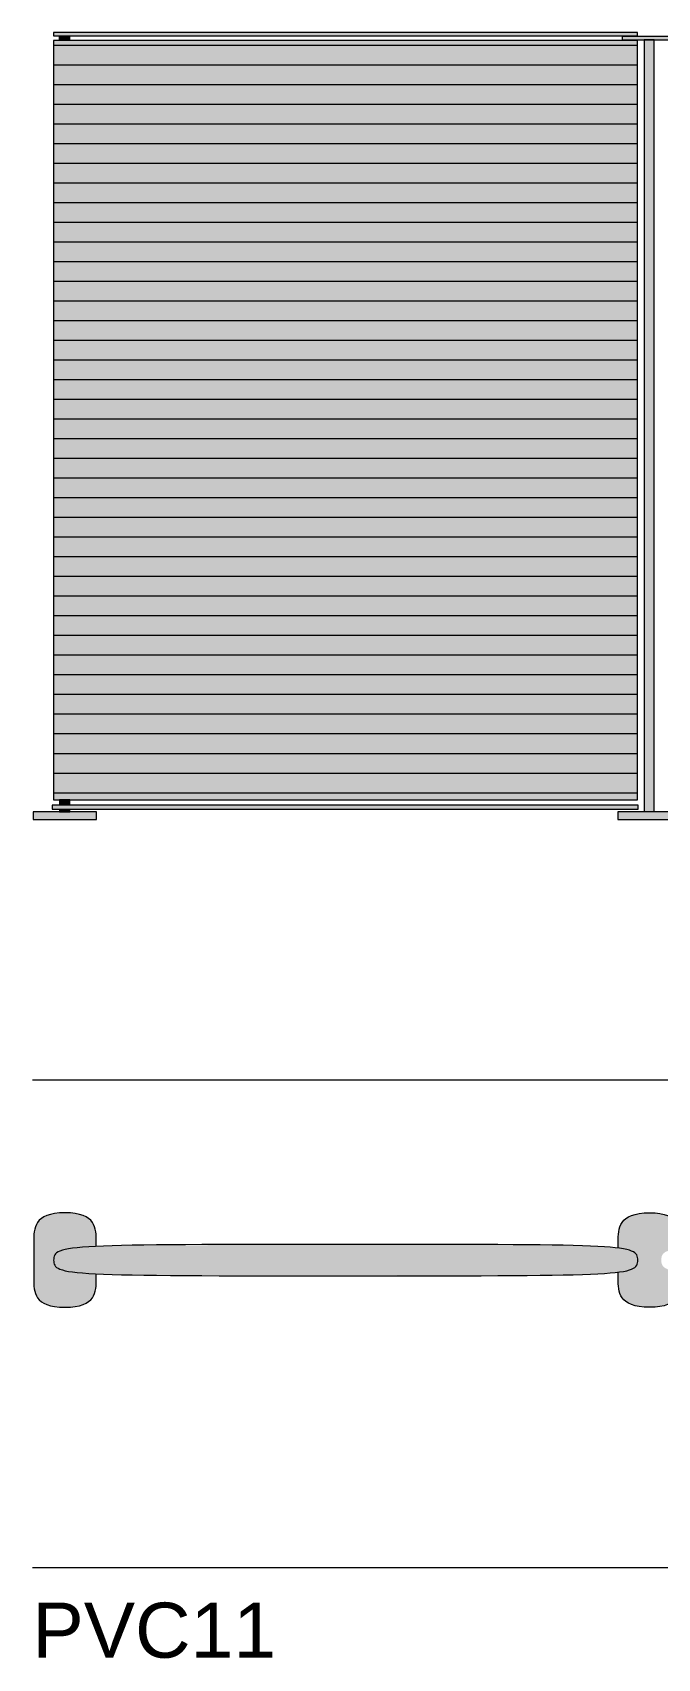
# Model space of a CAD drawing. Header units: millimetres. Extents: x -23380 to 52531, y -5628 to 1041.
# Drawn here: x 30727 to 31522, y -1825 to 241 of the extents above; entities that cross this region are included whole.
import ezdxf

# ---------------------------------------------------------------- set-up
doc = ezdxf.new("R2010")
doc.units = ezdxf.units.MM
for name, color, linetype, lineweight in [('dimensions', 7, 'Continuous', 5), ('drawing', 7, 'Continuous', 5), ('hatch', 9, 'Continuous', 5), ('product codes', 7, 'Continuous', 5), ('ropes', 7, 'Continuous', 0)]:
    doc.layers.add(name, color=color, linetype=linetype, lineweight=lineweight)
doc.styles.add('Poliform pollici', font='arial.ttf')

msp = doc.modelspace()

# ---------------------------------------------------------------- hatches: boundary and pattern name
at = {"layer": 'hatch'}
for points in [[(30753.8, 236.6), (31496, 236.6), (31496, 240.9), (30753.8, 240.9)], [(30753.8, -734.1), (31496, -734.1), (31496, 230.7), (30753.8, 230.7)], [(30761.5, 230.7), (30774.3, 230.7), (30774.3, 236.6), (30761.5, 236.6)], [(31504.6, 231.6), (31517.5, 231.6), (31545.6, 231.6), (31545.6, 235.7), (31476.9, 235.7), (31476.9, 231.6)], [(31517.5, -749.1), (31517.5, 231.6), (31504.6, 231.6), (31504.6, -749.1)], [(30752.1, -745.8), (31496.9, -745.8), (31496.9, -740.7), (30752.1, -740.7)], [(30774.3, -740.7), (30774.3, -734.1), (30761.5, -734.1), (30761.5, -740.7)], [(30774.3, -749.1), (30761.5, -749.1), (30727.8, -749.1), (30727.8, -759.1), (30808.5, -759.1), (30808.5, -749.1)], [(30761.5, -745.8), (30761.5, -749.1), (30774.3, -749.1), (30774.3, -745.8)], [(31471, -759.1), (31551.7, -759.1), (31551.7, -749.1), (31471, -749.1)], [(30808.1, -1301.4), (30808.1, -1292.4), (30808, -1289.2), (30808, -1287.6), (30807.9, -1285.9), (30807.7, -1284.3), (30807.5, -1282.7), (30807.4, -1282), (30807.2, -1281.2), (30807.1, -1280.4), (30806.9, -1279.6), (30806.7, -1278.8), (30806.5, -1278.1), (30806.3, -1277.3), (30806, -1276.6), (30805.7, -1275.8), (30805.4, -1275.1), (30805.1, -1274.4), (30804.8, -1273.6), (30804.6, -1273.3), (30804.4, -1272.9), (30804.2, -1272.6), (30804, -1272.2), (30803.8, -1271.9), (30803.6, -1271.6), (30803.4, -1271.2), (30803.1, -1270.9), (30802.9, -1270.6), (30802.7, -1270.2), (30802.4, -1269.9), (30802.2, -1269.6), (30801.9, -1269.3), (30801.6, -1269), (30801.3, -1268.6), (30801, -1268.3), (30800.7, -1268), (30800.4, -1267.7), (30800.1, -1267.4), (30799.8, -1267.1), (30799.5, -1266.9), (30799.1, -1266.6), (30798.8, -1266.3), (30798.4, -1266), (30798, -1265.7), (30797.7, -1265.5), (30797.3, -1265.2), (30796.9, -1264.9), (30796.5, -1264.7), (30796.1, -1264.4), (30795.6, -1264.2), (30795.2, -1264), (30794.7, -1263.7), (30794.3, -1263.5), (30793.3, -1263), (30792.4, -1262.6), (30791.3, -1262.2), (30790.3, -1261.8), (30789.1, -1261.4), (30788, -1261.1), (30786.8, -1260.8), (30785.5, -1260.5), (30784.2, -1260.2), (30782.9, -1259.9), (30781.5, -1259.7), (30780, -1259.5), (30778.5, -1259.3), (30776.9, -1259.2), (30775.3, -1259), (30773.7, -1258.9), (30771.9, -1258.9), (30768.3, -1258.8), (30764.7, -1258.9), (30763, -1258.9), (30761.3, -1259), (30759.7, -1259.2), (30758.2, -1259.3), (30756.7, -1259.5), (30755.2, -1259.7), (30753.8, -1259.9), (30752.4, -1260.2), (30751.1, -1260.5), (30749.9, -1260.8), (30748.7, -1261.1), (30747.5, -1261.4), (30746.4, -1261.8), (30745.3, -1262.2), (30744.3, -1262.6), (30743.3, -1263), (30742.4, -1263.5), (30741.9, -1263.7), (30741.5, -1264), (30741, -1264.2), (30740.6, -1264.4), (30740.2, -1264.7), (30739.8, -1264.9), (30739.4, -1265.2), (30739, -1265.5), (30738.6, -1265.7), (30738.3, -1266), (30737.9, -1266.3), (30737.6, -1266.6), (30737.2, -1266.9), (30736.9, -1267.1), (30736.6, -1267.4), (30736.2, -1267.7), (30735.9, -1268), (30735.6, -1268.3), (30735.3, -1268.6), (30735.1, -1269), (30734.8, -1269.3), (30734.5, -1269.6), (30734.3, -1269.9), (30734, -1270.2), (30733.8, -1270.6), (30733.5, -1270.9), (30733.3, -1271.2), (30733.1, -1271.6), (30732.9, -1271.9), (30732.6, -1272.2), (30732.4, -1272.6), (30732.3, -1272.9), (30732.1, -1273.3), (30731.9, -1273.6), (30731.5, -1274.4), (30731.2, -1275.1), (30730.9, -1275.8), (30730.6, -1276.6), (30730.4, -1277.3), (30730.2, -1278.1), (30730, -1278.8), (30729.8, -1279.6), (30729.6, -1280.4), (30729.4, -1281.2), (30729.3, -1282), (30729.2, -1282.7), (30729, -1284.3), (30728.8, -1285.9), (30728.7, -1287.6), (30728.6, -1289.2), (30728.6, -1292.4), (30728.6, -1345.7), (30728.6, -1348.9), (30728.7, -1350.5), (30728.8, -1352), (30729, -1353.6), (30729.1, -1354.4), (30729.2, -1355.2), (30729.3, -1356), (30729.4, -1356.8), (30729.6, -1357.5), (30729.8, -1358.3), (30730, -1359.1), (30730.2, -1359.8), (30730.4, -1360.6), (30730.6, -1361.3), (30730.9, -1362), (30731.2, -1362.8), (30731.5, -1363.5), (30731.9, -1364.2), (30732.1, -1364.5), (30732.3, -1364.9), (30732.4, -1365.2), (30732.6, -1365.6), (30732.9, -1365.9), (30733.1, -1366.2), (30733.3, -1366.6), (30733.5, -1366.9), (30733.8, -1367.2), (30734, -1367.5), (30734.3, -1367.9), (30734.5, -1368.2), (30734.8, -1368.5), (30735.1, -1368.8), (30735.3, -1369.1), (30735.6, -1369.4), (30735.9, -1369.7), (30736.2, -1370), (30736.6, -1370.3), (30736.9, -1370.6), (30737.2, -1370.9), (30737.6, -1371.2), (30737.9, -1371.4), (30738.3, -1371.7), (30738.6, -1372), (30739, -1372.2), (30739.4, -1372.5), (30739.8, -1372.8), (30740.2, -1373), (30740.6, -1373.3), (30741, -1373.5), (30741.5, -1373.7), (30742.4, -1374.2), (30743.3, -1374.6), (30744.3, -1375.1), (30745.3, -1375.5), (30746.4, -1375.9), (30747.5, -1376.2), (30748.7, -1376.6), (30749.9, -1376.9), (30751.1, -1377.2), (30752.4, -1377.5), (30753.8, -1377.7), (30755.2, -1377.9), (30756.7, -1378.1), (30758.2, -1378.3), (30759.7, -1378.5), (30761.3, -1378.6), (30763, -1378.7), (30764.7, -1378.7), (30768.3, -1378.8), (30771.9, -1378.7), (30773.7, -1378.7), (30775.3, -1378.6), (30776.9, -1378.5), (30778.5, -1378.3), (30780, -1378.1), (30781.5, -1377.9), (30782.9, -1377.7), (30784.2, -1377.5), (30785.5, -1377.2), (30786.8, -1376.9), (30788, -1376.6), (30789.1, -1376.2), (30790.3, -1375.9), (30791.3, -1375.5), (30792.4, -1375.1), (30793.3, -1374.6), (30794.3, -1374.2), (30795.2, -1373.7), (30795.6, -1373.5), (30796, -1373.3), (30796.5, -1373), (30796.9, -1372.8), (30797.3, -1372.5), (30797.7, -1372.2), (30798, -1372), (30798.4, -1371.7), (30798.8, -1371.4), (30799.1, -1371.2), (30799.5, -1370.9), (30799.8, -1370.6), (30800.1, -1370.3), (30800.4, -1370), (30800.7, -1369.7), (30801, -1369.4), (30801.3, -1369.1), (30801.6, -1368.8), (30801.9, -1368.5), (30802.2, -1368.2), (30802.4, -1367.9), (30802.7, -1367.5), (30802.9, -1367.2), (30803.1, -1366.9), (30803.4, -1366.6), (30803.6, -1366.2), (30803.8, -1365.9), (30804, -1365.6), (30804.2, -1365.2), (30804.4, -1364.9), (30804.6, -1364.5), (30804.8, -1364.2), (30805.1, -1363.5), (30805.4, -1362.8), (30805.7, -1362), (30806, -1361.3), (30806.3, -1360.6), (30806.5, -1359.8), (30806.7, -1359.1), (30806.9, -1358.3), (30807.1, -1357.5), (30807.2, -1356.8), (30807.4, -1356), (30807.5, -1355.2), (30807.6, -1354.4), (30807.7, -1353.6), (30807.9, -1352), (30808, -1350.5), (30808, -1348.9), (30808.1, -1345.7), (30808.1, -1336.3), (30791.3, -1335.3), (30784.4, -1334.6), (30778.4, -1333.9), (30775.7, -1333.6), (30773.2, -1333.2), (30770.9, -1332.8), (30768.8, -1332.3), (30766.9, -1331.9), (30766, -1331.6), (30765.2, -1331.4), (30764.4, -1331.2), (30763.6, -1330.9), (30762.8, -1330.7), (30762.1, -1330.4), (30761.5, -1330.1), (30760.9, -1329.9), (30760.3, -1329.6), (30759.7, -1329.3), (30759.2, -1329), (30758.9, -1328.9), (30758.7, -1328.7), (30758.5, -1328.6), (30758.2, -1328.4), (30758, -1328.3), (30757.8, -1328.1), (30757.6, -1328), (30757.4, -1327.8), (30757.2, -1327.6), (30757, -1327.5), (30756.9, -1327.3), (30756.7, -1327.2), (30756.5, -1327), (30756.4, -1326.8), (30756.2, -1326.7), (30756.1, -1326.5), (30755.9, -1326.3), (30755.8, -1326.2), (30755.7, -1326), (30755.6, -1325.8), (30755.4, -1325.6), (30755.3, -1325.5), (30755.2, -1325.3), (30755.1, -1325.1), (30755, -1324.9), (30754.9, -1324.7), (30754.9, -1324.5), (30754.8, -1324.3), (30754.7, -1324.2), (30754.6, -1324), (30754.6, -1323.8), (30754.5, -1323.6), (30754.4, -1323.4), (30754.4, -1323.2), (30754.3, -1323), (30754.3, -1322.8), (30754.2, -1322.6), (30754.2, -1322.4), (30754.1, -1322), (30754.1, -1321.5), (30754, -1321.1), (30754, -1320.7), (30754, -1320.2), (30754, -1319.8), (30753.9, -1318.9), (30754, -1317.9), (30754, -1317.5), (30754, -1317), (30754, -1316.6), (30754.1, -1316.2), (30754.1, -1315.8), (30754.2, -1315.3), (30754.2, -1315.1), (30754.3, -1314.9), (30754.3, -1314.7), (30754.4, -1314.5), (30754.4, -1314.3), (30754.5, -1314.1), (30754.6, -1313.9), (30754.6, -1313.7), (30754.7, -1313.6), (30754.8, -1313.4), (30754.9, -1313.2), (30754.9, -1313), (30755, -1312.8), (30755.1, -1312.6), (30755.2, -1312.4), (30755.3, -1312.3), (30755.4, -1312.1), (30755.6, -1311.9), (30755.7, -1311.7), (30755.8, -1311.6), (30755.9, -1311.4), (30756.1, -1311.2), (30756.2, -1311), (30756.4, -1310.9), (30756.5, -1310.7), (30756.7, -1310.5), (30756.9, -1310.4), (30757, -1310.2), (30757.2, -1310.1), (30757.4, -1309.9), (30757.6, -1309.7), (30757.8, -1309.6), (30758, -1309.4), (30758.2, -1309.3), (30758.5, -1309.1), (30758.7, -1309), (30758.9, -1308.8), (30759.2, -1308.7), (30759.7, -1308.4), (30760.3, -1308.1), (30760.9, -1307.8), (30761.5, -1307.6), (30762.1, -1307.3), (30762.8, -1307), (30763.6, -1306.8), (30764.4, -1306.5), (30765.2, -1306.3), (30766, -1306.1), (30766.9, -1305.8), (30768.8, -1305.4), (30770.9, -1304.9), (30773.2, -1304.5), (30775.7, -1304.1), (30778.4, -1303.8), (30784.4, -1303.1), (30791.3, -1302.5)], [(31471.7, -1334.1), (31471.7, -1345.7), (31471.8, -1348.9), (31471.9, -1350.5), (31472, -1352), (31472.2, -1353.6), (31472.2, -1354.4), (31472.4, -1355.2), (31472.5, -1356), (31472.6, -1356.8), (31472.8, -1357.5), (31473, -1358.3), (31473.1, -1359.1), (31473.4, -1359.8), (31473.6, -1360.6), (31473.8, -1361.3), (31474.1, -1362), (31474.4, -1362.8), (31474.7, -1363.5), (31475.1, -1364.2), (31475.2, -1364.5), (31475.4, -1364.9), (31475.6, -1365.2), (31475.8, -1365.6), (31476, -1365.9), (31476.3, -1366.2), (31476.5, -1366.6), (31476.7, -1366.9), (31476.9, -1367.2), (31477.2, -1367.5), (31477.4, -1367.9), (31477.7, -1368.2), (31478, -1368.5), (31478.2, -1368.8), (31478.5, -1369.1), (31478.8, -1369.4), (31479.1, -1369.7), (31479.4, -1370), (31479.7, -1370.3), (31480.1, -1370.6), (31480.4, -1370.9), (31480.7, -1371.2), (31481.1, -1371.4), (31481.5, -1371.7), (31481.8, -1372), (31482.2, -1372.2), (31482.6, -1372.5), (31483, -1372.8), (31483.4, -1373), (31483.8, -1373.3), (31484.2, -1373.5), (31484.7, -1373.7), (31485.6, -1374.2), (31486.5, -1374.6), (31487.5, -1375.1), (31488.5, -1375.5), (31489.6, -1375.9), (31490.7, -1376.2), (31491.9, -1376.6), (31493.1, -1376.9), (31494.3, -1377.2), (31495.6, -1377.5), (31497, -1377.7), (31498.4, -1377.9), (31499.8, -1378.1), (31501.4, -1378.3), (31502.9, -1378.5), (31504.5, -1378.6), (31506.2, -1378.7), (31507.9, -1378.7), (31511.5, -1378.8), (31515.1, -1378.7), (31516.9, -1378.7), (31518.5, -1378.6), (31520.1, -1378.5), (31521.7, -1378.3), (31523.2, -1378.1), (31524.7, -1377.9), (31526.1, -1377.7), (31527.4, -1377.5), (31528.7, -1377.2), (31530, -1376.9), (31531.2, -1376.6), (31532.3, -1376.2), (31533.5, -1375.9), (31534.5, -1375.5), (31535.5, -1375.1), (31536.5, -1374.6), (31537.5, -1374.2), (31538.4, -1373.7), (31538.8, -1373.5), (31539.2, -1373.3), (31539.7, -1373), (31540.1, -1372.8), (31540.5, -1372.5), (31540.8, -1372.2), (31541.2, -1372), (31541.6, -1371.7), (31542, -1371.4), (31542.3, -1371.2), (31542.6, -1370.9), (31543, -1370.6), (31543.3, -1370.3), (31543.6, -1370), (31543.9, -1369.7), (31544.2, -1369.4), (31544.5, -1369.1), (31544.8, -1368.8), (31545.1, -1368.5), (31545.3, -1368.2), (31545.6, -1367.9), (31545.8, -1367.5), (31546.1, -1367.2), (31546.3, -1366.9), (31546.6, -1366.6), (31546.8, -1366.2), (31547, -1365.9), (31547.2, -1365.6), (31547.4, -1365.2), (31547.6, -1364.9), (31547.8, -1364.5), (31548, -1364.2), (31548.3, -1363.5), (31548.6, -1362.8), (31548.9, -1362), (31549.2, -1361.3), (31549.5, -1360.6), (31549.7, -1359.8), (31549.9, -1359.1), (31550.1, -1358.3), (31550.3, -1357.5), (31550.4, -1356.8), (31550.6, -1356), (31550.7, -1355.2), (31550.8, -1354.4), (31550.9, -1353.6), (31551, -1352), (31551.2, -1350.5), (31551.2, -1348.9), (31551.3, -1345.7), (31551.3, -1334.1), (31547.3, -1333.6), (31543.8, -1333), (31542.2, -1332.6), (31540.7, -1332.3), (31539.2, -1332), (31537.9, -1331.6), (31536.7, -1331.2), (31535.6, -1330.9), (31535, -1330.7), (31534.5, -1330.5), (31534, -1330.3), (31533.6, -1330), (31533.1, -1329.8), (31532.7, -1329.6), (31532.3, -1329.4), (31531.9, -1329.2), (31531.5, -1329), (31531.1, -1328.7), (31530.8, -1328.5), (31530.5, -1328.3), (31530.2, -1328), (31529.9, -1327.8), (31529.7, -1327.7), (31529.6, -1327.6), (31529.5, -1327.4), (31529.3, -1327.3), (31529.2, -1327.2), (31529.1, -1327.1), (31529, -1326.9), (31528.9, -1326.8), (31528.8, -1326.7), (31528.6, -1326.6), (31528.5, -1326.4), (31528.4, -1326.3), (31528.3, -1326.2), (31528.3, -1326), (31528.2, -1325.9), (31528.1, -1325.8), (31528, -1325.6), (31527.9, -1325.5), (31527.8, -1325.4), (31527.8, -1325.2), (31527.7, -1325.1), (31527.6, -1324.9), (31527.5, -1324.8), (31527.5, -1324.6), (31527.4, -1324.5), (31527.4, -1324.4), (31527.2, -1324.1), (31527.1, -1323.8), (31527.1, -1323.5), (31527, -1323.2), (31526.9, -1322.9), (31526.8, -1322.6), (31526.8, -1322.2), (31526.7, -1321.9), (31526.7, -1321.6), (31526.7, -1321.3), (31526.6, -1320.9), (31526.6, -1320.3), (31526.6, -1319.6), (31526.5, -1318.9), (31526.6, -1318.1), (31526.6, -1317.5), (31526.6, -1316.8), (31526.7, -1316.4), (31526.7, -1316.1), (31526.7, -1315.8), (31526.8, -1315.5), (31526.8, -1315.2), (31526.9, -1314.8), (31527, -1314.5), (31527.1, -1314.2), (31527.1, -1313.9), (31527.2, -1313.6), (31527.4, -1313.3), (31527.4, -1313.2), (31527.5, -1313.1), (31527.5, -1312.9), (31527.6, -1312.8), (31527.7, -1312.6), (31527.8, -1312.5), (31527.8, -1312.4), (31527.9, -1312.2), (31528, -1312.1), (31528.1, -1311.9), (31528.2, -1311.8), (31528.3, -1311.7), (31528.3, -1311.5), (31528.4, -1311.4), (31528.5, -1311.3), (31528.6, -1311.2), (31528.8, -1311), (31528.9, -1310.9), (31529, -1310.8), (31529.1, -1310.6), (31529.2, -1310.5), (31529.3, -1310.4), (31529.5, -1310.3), (31529.6, -1310.1), (31529.7, -1310), (31529.9, -1309.9), (31530.2, -1309.7), (31530.5, -1309.4), (31530.8, -1309.2), (31531.1, -1309), (31531.5, -1308.7), (31531.9, -1308.5), (31532.3, -1308.3), (31532.7, -1308.1), (31533.1, -1307.9), (31533.6, -1307.7), (31534, -1307.5), (31534.5, -1307.3), (31535, -1307.1), (31535.6, -1306.9), (31536.7, -1306.5), (31537.9, -1306.1), (31539.2, -1305.8), (31540.7, -1305.4), (31542.2, -1305.1), (31543.8, -1304.8), (31547.3, -1304.1), (31551.3, -1303.6), (31551.3, -1295.6), (31551.3, -1292.4), (31551.2, -1289.2), (31551.2, -1287.6), (31551, -1285.9), (31550.9, -1284.3), (31550.7, -1282.7), (31550.6, -1282), (31550.4, -1281.2), (31550.3, -1280.4), (31550.1, -1279.6), (31549.9, -1278.8), (31549.7, -1278.1), (31549.5, -1277.3), (31549.2, -1276.6), (31548.9, -1275.8), (31548.6, -1275.1), (31548.3, -1274.4), (31548, -1273.6), (31547.8, -1273.3), (31547.6, -1272.9), (31547.4, -1272.6), (31547.2, -1272.2), (31547, -1271.9), (31546.8, -1271.6), (31546.6, -1271.2), (31546.3, -1270.9), (31546.1, -1270.6), (31545.8, -1270.2), (31545.6, -1269.9), (31545.3, -1269.6), (31545.1, -1269.3), (31544.8, -1269), (31544.5, -1268.6), (31544.2, -1268.3), (31543.9, -1268), (31543.6, -1267.7), (31543.3, -1267.4), (31543, -1267.1), (31542.6, -1266.9), (31542.3, -1266.6), (31541.9, -1266.3), (31541.6, -1266), (31541.2, -1265.7), (31540.8, -1265.5), (31540.5, -1265.2), (31540.1, -1264.9), (31539.7, -1264.7), (31539.2, -1264.4), (31538.8, -1264.2), (31538.4, -1264), (31537.9, -1263.7), (31537.5, -1263.5), (31536.5, -1263), (31535.5, -1262.6), (31534.5, -1262.2), (31533.4, -1261.8), (31532.3, -1261.4), (31531.2, -1261.1), (31530, -1260.8), (31528.7, -1260.5), (31527.4, -1260.2), (31526.1, -1259.9), (31524.7, -1259.7), (31523.2, -1259.5), (31521.7, -1259.3), (31520.1, -1259.2), (31518.5, -1259), (31516.9, -1258.9), (31515.1, -1258.9), (31511.5, -1258.8), (31507.9, -1258.9), (31506.2, -1258.9), (31504.5, -1259), (31502.9, -1259.2), (31501.3, -1259.3), (31499.8, -1259.5), (31498.4, -1259.7), (31497, -1259.9), (31495.6, -1260.2), (31494.3, -1260.5), (31493.1, -1260.8), (31491.9, -1261.1), (31490.7, -1261.4), (31489.6, -1261.8), (31488.5, -1262.2), (31487.5, -1262.6), (31486.5, -1263), (31485.6, -1263.5), (31485.1, -1263.7), (31484.7, -1264), (31484.2, -1264.2), (31483.8, -1264.4), (31483.4, -1264.7), (31483, -1264.9), (31482.6, -1265.2), (31482.2, -1265.5), (31481.8, -1265.7), (31481.4, -1266), (31481.1, -1266.3), (31480.7, -1266.6), (31480.4, -1266.9), (31480.1, -1267.1), (31479.7, -1267.4), (31479.4, -1267.7), (31479.1, -1268), (31478.8, -1268.3), (31478.5, -1268.6), (31478.2, -1269), (31478, -1269.3), (31477.7, -1269.6), (31477.4, -1269.9), (31477.2, -1270.2), (31476.9, -1270.6), (31476.7, -1270.9), (31476.5, -1271.2), (31476.3, -1271.6), (31476, -1271.9), (31475.8, -1272.2), (31475.6, -1272.6), (31475.4, -1272.9), (31475.2, -1273.3), (31475.1, -1273.6), (31474.7, -1274.4), (31474.4, -1275.1), (31474.1, -1275.8), (31473.8, -1276.6), (31473.6, -1277.3), (31473.4, -1278.1), (31473.1, -1278.8), (31473, -1279.6), (31472.8, -1280.4), (31472.6, -1281.2), (31472.5, -1282), (31472.4, -1282.7), (31472.2, -1284.3), (31472, -1285.9), (31471.9, -1287.6), (31471.8, -1289.2), (31471.7, -1292.4), (31471.7, -1303.6), (31475.7, -1304.1), (31479.3, -1304.8), (31480.9, -1305.1), (31482.4, -1305.4), (31483.8, -1305.8), (31485.1, -1306.1), (31486.3, -1306.5), (31487.5, -1306.9), (31488, -1307.1), (31488.5, -1307.3), (31489, -1307.5), (31489.5, -1307.7), (31489.9, -1307.9), (31490.3, -1308.1), (31490.8, -1308.3), (31491.2, -1308.5), (31491.5, -1308.7), (31491.9, -1309), (31492.2, -1309.2), (31492.6, -1309.4), (31492.9, -1309.7), (31493.2, -1309.9), (31493.3, -1310), (31493.4, -1310.1), (31493.6, -1310.3), (31493.7, -1310.4), (31493.8, -1310.5), (31493.9, -1310.6), (31494.1, -1310.8), (31494.2, -1310.9), (31494.3, -1311), (31494.4, -1311.2), (31494.5, -1311.3), (31494.6, -1311.4), (31494.7, -1311.5), (31494.8, -1311.7), (31494.9, -1311.8), (31495, -1311.9), (31495.1, -1312.1), (31495.1, -1312.2), (31495.2, -1312.4), (31495.3, -1312.5), (31495.4, -1312.6), (31495.4, -1312.8), (31495.5, -1312.9), (31495.6, -1313.1), (31495.6, -1313.2), (31495.7, -1313.3), (31495.8, -1313.6), (31495.9, -1313.9), (31496, -1314.2), (31496.1, -1314.5), (31496.1, -1314.8), (31496.2, -1315.2), (31496.3, -1315.5), (31496.3, -1315.8), (31496.4, -1316.1), (31496.4, -1316.4), (31496.4, -1316.8), (31496.5, -1317.5), (31496.5, -1318.1), (31496.5, -1318.9), (31496.5, -1319.6), (31496.5, -1320.3), (31496.4, -1320.9), (31496.4, -1321.3), (31496.4, -1321.6), (31496.3, -1321.9), (31496.3, -1322.2), (31496.2, -1322.6), (31496.1, -1322.9), (31496.1, -1323.2), (31496, -1323.5), (31495.9, -1323.8), (31495.8, -1324.1), (31495.7, -1324.4), (31495.6, -1324.5), (31495.6, -1324.6), (31495.5, -1324.8), (31495.4, -1324.9), (31495.4, -1325.1), (31495.3, -1325.2), (31495.2, -1325.4), (31495.1, -1325.5), (31495.1, -1325.6), (31495, -1325.8), (31494.9, -1325.9), (31494.8, -1326), (31494.7, -1326.2), (31494.6, -1326.3), (31494.5, -1326.4), (31494.4, -1326.6), (31494.3, -1326.7), (31494.2, -1326.8), (31494.1, -1326.9), (31493.9, -1327.1), (31493.8, -1327.2), (31493.7, -1327.3), (31493.6, -1327.4), (31493.4, -1327.6), (31493.3, -1327.7), (31493.2, -1327.8), (31492.9, -1328), (31492.6, -1328.3), (31492.2, -1328.5), (31491.9, -1328.7), (31491.5, -1329), (31491.2, -1329.2), (31490.8, -1329.4), (31490.3, -1329.6), (31489.9, -1329.8), (31489.5, -1330), (31489, -1330.3), (31488.5, -1330.5), (31488, -1330.7), (31487.5, -1330.9), (31486.3, -1331.2), (31485.1, -1331.6), (31483.8, -1332), (31482.4, -1332.3), (31480.9, -1332.6), (31479.3, -1333), (31475.7, -1333.6)], [(30753.9, -1318.9), (30754, -1319.8), (30754, -1320.2), (30754, -1320.7), (30754, -1321.1), (30754.1, -1321.5), (30754.1, -1322), (30754.2, -1322.4), (30754.2, -1322.6), (30754.3, -1322.8), (30754.3, -1323), (30754.4, -1323.2), (30754.4, -1323.4), (30754.5, -1323.6), (30754.6, -1323.8), (30754.6, -1324), (30754.7, -1324.2), (30754.8, -1324.3), (30754.9, -1324.5), (30754.9, -1324.7), (30755, -1324.9), (30755.1, -1325.1), (30755.2, -1325.3), (30755.3, -1325.5), (30755.4, -1325.6), (30755.6, -1325.8), (30755.7, -1326), (30755.8, -1326.2), (30755.9, -1326.3), (30756.1, -1326.5), (30756.2, -1326.7), (30756.4, -1326.8), (30756.5, -1327), (30756.7, -1327.2), (30756.9, -1327.3), (30757, -1327.5), (30757.2, -1327.6), (30757.4, -1327.8), (30757.6, -1328), (30757.8, -1328.1), (30758, -1328.3), (30758.2, -1328.4), (30758.5, -1328.6), (30758.7, -1328.7), (30758.9, -1328.9), (30759.2, -1329), (30759.7, -1329.3), (30760.3, -1329.6), (30760.9, -1329.9), (30761.5, -1330.1), (30762.1, -1330.4), (30762.8, -1330.7), (30763.6, -1330.9), (30764.4, -1331.2), (30765.2, -1331.4), (30766, -1331.6), (30766.9, -1331.9), (30768.8, -1332.3), (30770.9, -1332.8), (30773.2, -1333.2), (30775.7, -1333.6), (30778.4, -1333.9), (30784.4, -1334.6), (30791.3, -1335.3), (30808.1, -1336.3), (30854.7, -1337.7), (31370, -1338.2), (31434, -1336.8), (31455.7, -1335.7), (31464.4, -1334.9), (31471.7, -1334.1), (31475.7, -1333.6), (31479.3, -1333), (31480.9, -1332.6), (31482.4, -1332.3), (31483.8, -1332), (31485.1, -1331.6), (31486.3, -1331.2), (31487.5, -1330.9), (31488, -1330.7), (31488.5, -1330.5), (31489, -1330.3), (31489.5, -1330), (31489.9, -1329.8), (31490.3, -1329.6), (31490.8, -1329.4), (31491.2, -1329.2), (31491.5, -1329), (31491.9, -1328.7), (31492.2, -1328.5), (31492.6, -1328.3), (31492.9, -1328), (31493.2, -1327.8), (31493.3, -1327.7), (31493.4, -1327.6), (31493.6, -1327.4), (31493.7, -1327.3), (31493.8, -1327.2), (31493.9, -1327.1), (31494.1, -1326.9), (31494.2, -1326.8), (31494.3, -1326.7), (31494.4, -1326.6), (31494.5, -1326.4), (31494.6, -1326.3), (31494.7, -1326.2), (31494.8, -1326), (31494.9, -1325.9), (31495, -1325.8), (31495.1, -1325.6), (31495.1, -1325.5), (31495.2, -1325.4), (31495.3, -1325.2), (31495.4, -1325.1), (31495.4, -1324.9), (31495.5, -1324.8), (31495.6, -1324.6), (31495.6, -1324.5), (31495.7, -1324.4), (31495.8, -1324.1), (31495.9, -1323.8), (31496, -1323.5), (31496.1, -1323.2), (31496.1, -1322.9), (31496.2, -1322.6), (31496.3, -1322.2), (31496.3, -1321.9), (31496.4, -1321.6), (31496.4, -1321.3), (31496.4, -1320.9), (31496.5, -1320.3), (31496.5, -1319.6), (31496.5, -1318.9), (31496.5, -1318.1), (31496.5, -1317.5), (31496.4, -1316.8), (31496.4, -1316.4), (31496.4, -1316.1), (31496.3, -1315.8), (31496.3, -1315.5), (31496.2, -1315.2), (31496.1, -1314.8), (31496.1, -1314.5), (31496, -1314.2), (31495.9, -1313.9), (31495.8, -1313.6), (31495.7, -1313.3), (31495.6, -1313.2), (31495.6, -1313.1), (31495.5, -1312.9), (31495.4, -1312.8), (31495.4, -1312.6), (31495.3, -1312.5), (31495.2, -1312.4), (31495.1, -1312.2), (31495.1, -1312.1), (31495, -1311.9), (31494.9, -1311.8), (31494.8, -1311.7), (31494.7, -1311.5), (31494.6, -1311.4), (31494.5, -1311.3), (31494.4, -1311.2), (31494.3, -1311), (31494.2, -1310.9), (31494.1, -1310.8), (31493.9, -1310.6), (31493.8, -1310.5), (31493.7, -1310.4), (31493.6, -1310.3), (31493.4, -1310.1), (31493.3, -1310), (31493.2, -1309.9), (31492.9, -1309.7), (31492.6, -1309.4), (31492.2, -1309.2), (31491.9, -1309), (31491.5, -1308.7), (31491.2, -1308.5), (31490.8, -1308.3), (31490.3, -1308.1), (31489.9, -1307.9), (31489.5, -1307.7), (31489, -1307.5), (31488.5, -1307.3), (31488, -1307.1), (31487.5, -1306.9), (31486.3, -1306.5), (31485.1, -1306.1), (31483.8, -1305.8), (31482.4, -1305.4), (31480.9, -1305.1), (31479.3, -1304.8), (31475.7, -1304.1), (31471.7, -1303.6), (31464.4, -1302.8), (31455.7, -1302.1), (31434, -1300.9), (31370, -1299.5), (30854.7, -1300), (30808.1, -1301.4), (30791.3, -1302.5), (30784.4, -1303.1), (30778.4, -1303.8), (30775.7, -1304.1), (30773.2, -1304.5), (30770.9, -1304.9), (30768.8, -1305.4), (30766.9, -1305.8), (30766, -1306.1), (30765.2, -1306.3), (30764.4, -1306.5), (30763.6, -1306.8), (30762.8, -1307), (30762.1, -1307.3), (30761.5, -1307.6), (30760.9, -1307.8), (30760.3, -1308.1), (30759.7, -1308.4), (30759.2, -1308.7), (30758.9, -1308.8), (30758.7, -1309), (30758.5, -1309.1), (30758.2, -1309.3), (30758, -1309.4), (30757.8, -1309.6), (30757.6, -1309.7), (30757.4, -1309.9), (30757.2, -1310.1), (30757, -1310.2), (30756.9, -1310.4), (30756.7, -1310.5), (30756.5, -1310.7), (30756.4, -1310.9), (30756.2, -1311), (30756.1, -1311.2), (30755.9, -1311.4), (30755.8, -1311.6), (30755.7, -1311.7), (30755.6, -1311.9), (30755.4, -1312.1), (30755.3, -1312.3), (30755.2, -1312.4), (30755.1, -1312.6), (30755, -1312.8), (30754.9, -1313), (30754.9, -1313.2), (30754.8, -1313.4), (30754.7, -1313.6), (30754.6, -1313.7), (30754.6, -1313.9), (30754.5, -1314.1), (30754.4, -1314.3), (30754.4, -1314.5), (30754.3, -1314.7), (30754.3, -1314.9), (30754.2, -1315.1), (30754.2, -1315.3), (30754.1, -1315.8), (30754.1, -1316.2), (30754, -1316.6), (30754, -1317), (30754, -1317.5), (30754, -1317.9)]]:
    msp.add_hatch(color=256, dxfattribs=at).paths.add_polyline_path(points, flags=0)
at = {"layer": 'ropes', "lineweight": 0}
h = msp.add_hatch(dxfattribs=at)
h.set_pattern_fill('HATCH1', color=256, scale=200, style=0, pattern_type=2)
h.set_pattern_definition([(0, (0, 0), (0, 25), [])])
h.paths.add_polyline_path([(30753.8, -734.1), (31496, -734.1), (31496, 230.7), (30753.8, 230.7)], flags=0)

# ---------------------------------------------------------------- linework, layer by layer
at = {"layer": 'dimensions'}
for points in [[(30727, -1089.8), (34623, -1089.8)], [(30727, -1089.8), (34633.5, -1089.8)], [(30727, -1709.5), (34623, -1709.5)], [(30727, -1709.5), (34633.5, -1709.5)]]:
    msp.add_lwpolyline(points, dxfattribs=at)
at = {"layer": 'drawing'}
for points in [[(30753.8, 236.6), (31496, 236.6), (31496, 240.9), (30753.8, 240.9)], [(30753.8, -734.1), (31496, -734.1), (31496, 230.7), (30753.8, 230.7)], [(31476.9, 231.6), (31545.6, 231.6), (31545.6, 235.7), (31476.9, 235.7)], [(30752.1, -745.8), (31496.9, -745.8), (31496.9, -740.7), (30752.1, -740.7)], [(30727.8, -759.1), (30808.5, -759.1), (30808.5, -749.1), (30727.8, -749.1)], [(31471, -759.1), (31551.7, -759.1), (31551.7, -749.1), (31471, -749.1)]]:
    msp.add_lwpolyline(points, close=True, dxfattribs=at)
for points in [[(30761.5, 230.7), (30761.5, 236.6)], [(30774.3, 230.7), (30774.3, 236.6)], [(31517.5, -749.1), (31517.5, 231.6), (31504.6, 231.6), (31504.6, -749.1)], [(30774.3, -740.7), (30774.3, -734.1), (30761.5, -734.1), (30761.5, -740.7)], [(30761.5, -745.8), (30761.5, -749.1), (30774.3, -749.1), (30774.3, -745.8)], [(31504.6, -759.1), (31504.6, -759.1)], [(31517.5, -759.1), (31517.5, -759.1)]]:
    msp.add_lwpolyline(points, dxfattribs=at)
for points, knots in [([(30808.1, -1301.4), (30808.1, -1299.5), (30808.1, -1281.2), (30808.1, -1258.8), (30768.3, -1258.8), (30728.6, -1258.8), (30728.6, -1298.8), (30728.6, -1339.5), (30728.6, -1378.8), (30768.3, -1378.8), (30808.1, -1378.8), (30808.1, -1356.6), (30808.1, -1338.3), (30808.1, -1336.3)], [-74.403911, -74.403911, -74.403911, -74.403911, -66.520524, 0, 0, 0, 66.520524, 133.041049, 199.561573, 199.561573, 199.561573, 266.082097, 274.568529, 274.568529, 274.568529, 274.568529]), ([(31471.7, -1303.6), (31471.7, -1301), (31471.7, -1282.1), (31471.7, -1258.8), (31511.5, -1258.8), (31551.3, -1258.8), (31551.3, -1282.1), (31551.3, -1301), (31551.3, -1303.6)], [-77.412422, -77.412422, -77.412422, -77.412422, -66.520524, 0, 0, 0, 66.520524, 77.412422, 77.412422, 77.412422, 77.412422]), ([(30753.9, -1318.9), (30753.9, -1299), (30769, -1299), (31136, -1299), (31481.4, -1299), (31496.5, -1299), (31496.5, -1318.9), (31496.5, -1338.8), (31481.4, -1338.8), (31136, -1338.8), (30769, -1338.8), (30753.9, -1338.8), (30753.9, -1318.9)], [803.973004, 803.973004, 803.973004, 803.973004, 1205.959506, 1205.959506, 1205.959506, 1607.946008, 1607.946008, 1607.946008, 2009.93251, 2009.93251, 2009.93251, 2411.919012, 2411.919012, 2411.919012, 2411.919012]), ([(31551.3, -1334.1), (31551.3, -1336.9), (31551.3, -1355.7), (31551.3, -1378.8), (31511.5, -1378.8), (31471.7, -1378.8), (31471.7, -1355.7), (31471.7, -1336.9), (31471.7, -1334.1)], [121.516662, 121.516662, 121.516662, 121.516662, 133.041049, 199.561573, 199.561573, 199.561573, 266.082097, 277.606484, 277.606484, 277.606484, 277.606484])]:
    msp.add_open_spline(points, degree=3, knots=knots, dxfattribs=at)

# ---------------------------------------------------------------- texts
at = {"layer": 'product codes', "insert": (30727, -1789.6), "char_height": 70, "width": 722.065, "attachment_point": 4, "style": 'Poliform pollici'}
msp.add_mtext('PVC11', dxfattribs=at)

doc.saveas('drawing.dxf')
